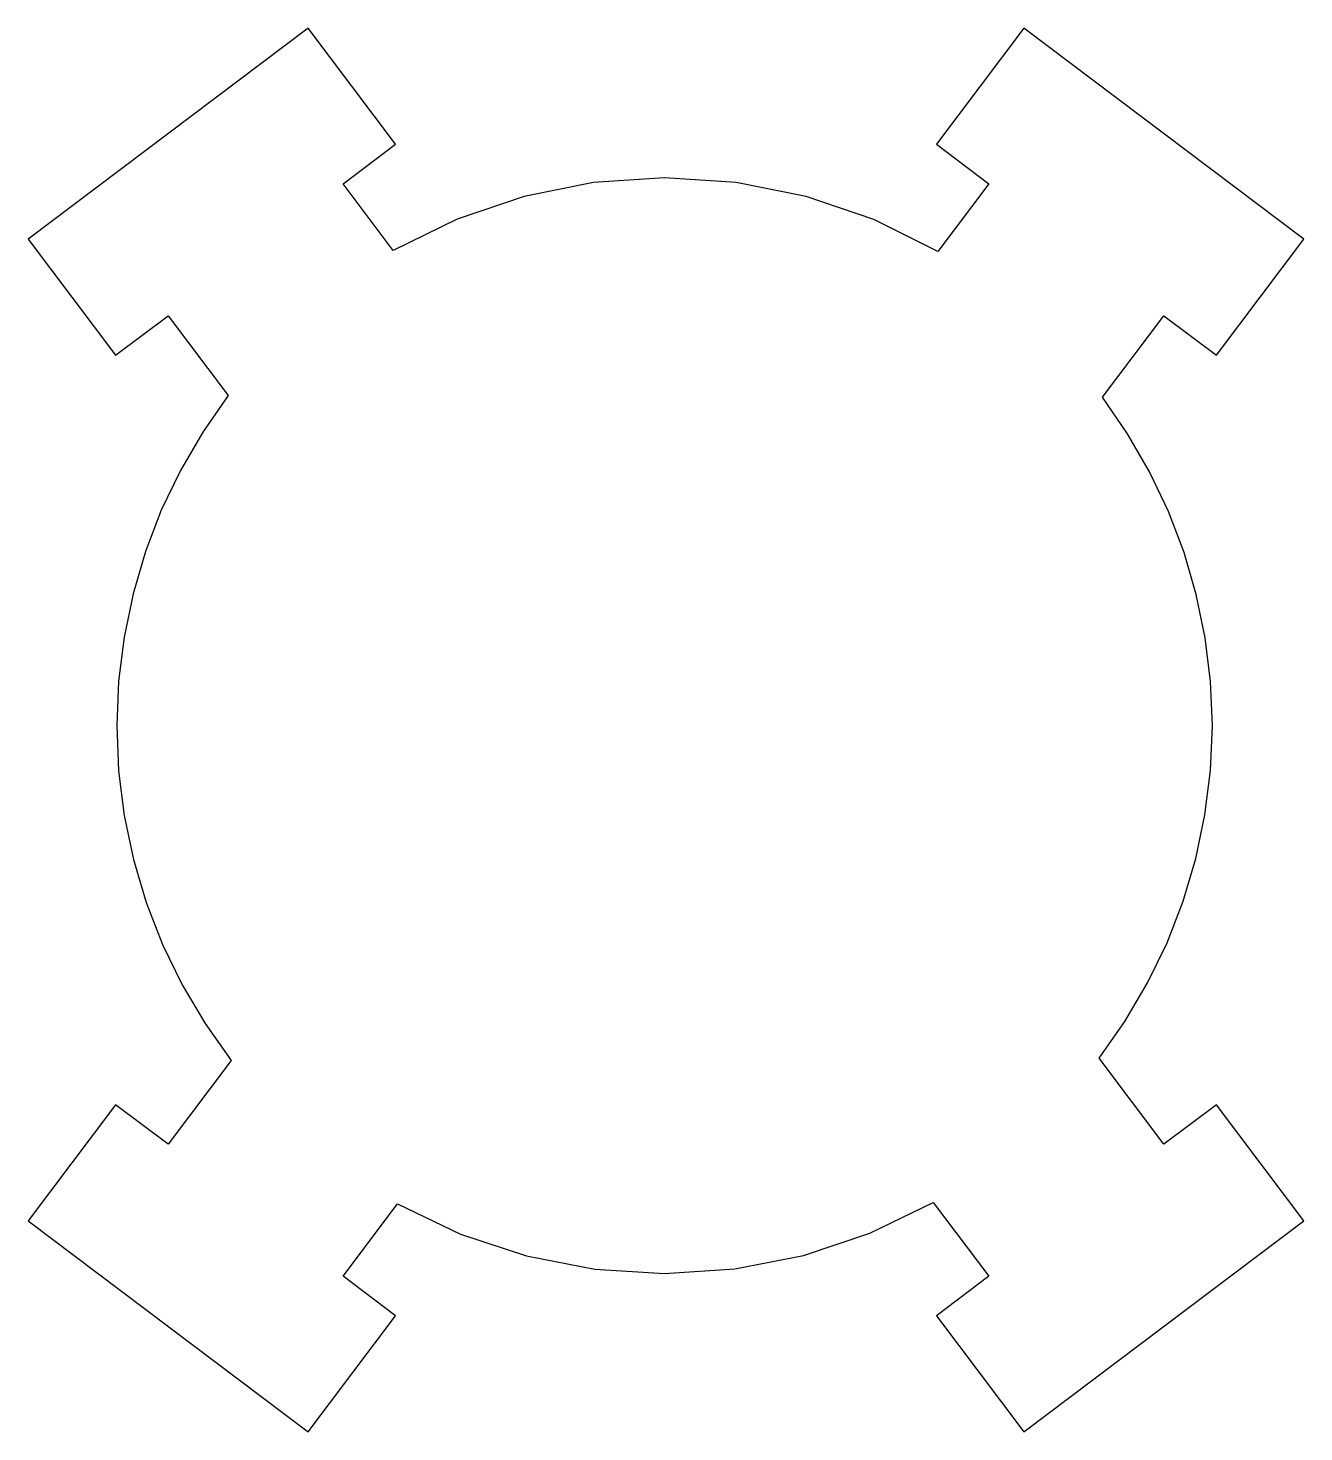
# Model space of a CAD drawing. Extents: x 0 to 58.2, y 0 to 64.
import ezdxf

# ---------------------------------------------------------------- set-up
doc = ezdxf.new("R2010")
doc.units = 0
doc.layers.add('Layer_1', color=7, linetype='CONTINUOUS')

msp = doc.modelspace()

# ---------------------------------------------------------------- linework, layer by layer
at = {"layer": 'Layer_1', "color": 7}
msp.add_lwpolyline([(12.77803, 64.04673), (0, 54.41734), (3.99459, 49.11689), (6.39031, 50.92195), (9.13071, 47.28548), (7.968145, 45.617064), (6.949727, 43.868536), (6.078633, 42.049303), (5.35804, 40.168772), (4.791124, 38.236349), (4.381061, 36.261441), (4.131028, 34.253455), (4.0442, 32.221798), (4.131459, 30.157307), (4.387191, 28.11745), (4.808026, 26.112078), (5.390591, 24.151043), (6.131517, 22.244194), (7.027432, 20.401383), (8.074967, 18.632461), (9.27075, 16.947278), (6.39031, 13.124768), (3.99459, 14.929828), (0, 9.629378), (12.77803, -0.000002), (16.77262, 5.300958), (14.3769, 7.106018), (16.86098, 10.402978), (19.735409, 9.027861), (22.749036, 8.032775), (25.864444, 7.427491), (29.04422, 7.221778), (32.248223, 7.435886), (35.385702, 8.055581), (38.418404, 9.070727), (41.308073, 10.471188), (43.843843, 7.106018), (41.448123, 5.300958), (45.442703, -0.000002), (58.220743, 9.629378), (54.226153, 14.929828), (51.830433, 13.124768), (48.873503, 17.048568), (50.054833, 18.725249), (51.089881, 20.48406), (51.97536, 22.31536), (52.707986, 24.20951), (53.284474, 26.15687), (53.701538, 28.147798), (53.955893, 30.172654), (54.044253, 32.221798), (53.959327, 34.240051), (53.713313, 36.235157), (53.309304, 38.197886), (52.750389, 40.119007), (52.039661, 41.98929), (51.180209, 43.799503), (50.175126, 45.540417), (49.027503, 47.2028), (51.830433, 50.92195), (54.226153, 49.11689), (58.220743, 54.41734), (45.442703, 64.04673), (41.448123, 58.745762), (43.843843, 56.940704), (41.522013, 53.85976), (38.588524, 55.309959), (35.504107, 56.360966), (32.309195, 57.001885), (29.04422, 57.221824), (25.806797, 57.003087), (22.638011, 56.370366), (19.577299, 55.334225), (16.6641, 53.90523), (14.3769, 56.940704), (16.77262, 58.745762)], close=True, dxfattribs=at)

doc.saveas('drawing.dxf')
